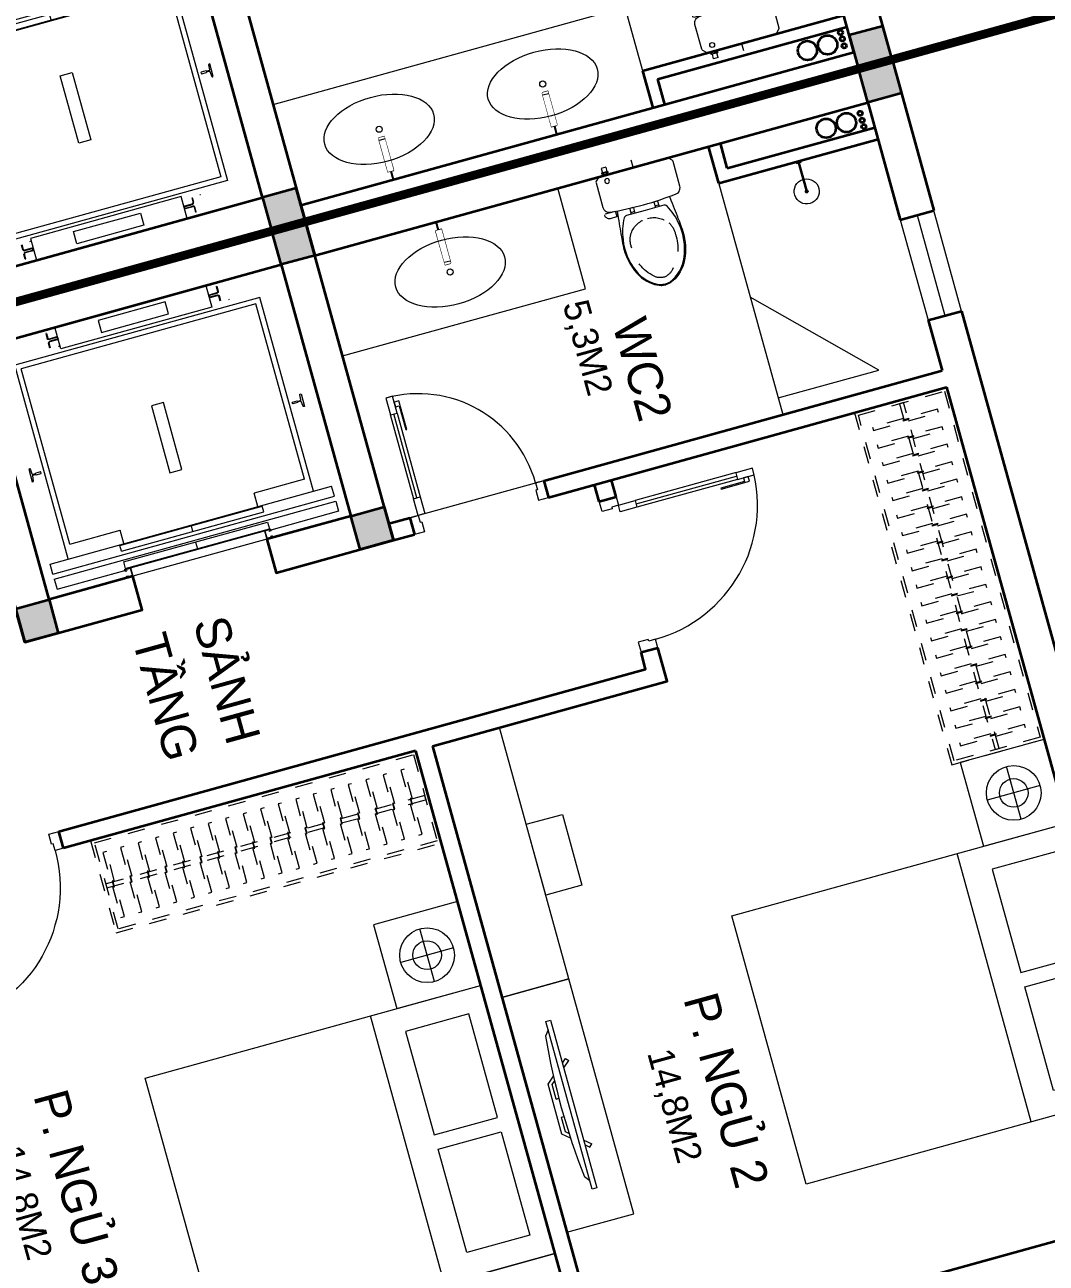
# Model space of a CAD drawing. Header units: metres. Extents: x 568332 to 569219, y 2065964 to 2066430.
# Drawn here: x 568459.51 to 568465.38, y 2066322.17 to 2066329.29 of the extents above; entities that cross this region are included whole.
import ezdxf

# ---------------------------------------------------------------- set-up
doc = ezdxf.new("R2010")
doc.units = ezdxf.units.M
for name, pattern in [('$AUDIT_BAD_LTYPE2', [0]), ('HIDDEN', [0.375, 0.25, -0.125]), ('X-5M-G-MB PHONGNGU$0$HIDDEN2', [0.1875, 0.125, -0.0625]), ('xref-thap C (mb tang 32-2)$0$HIDDEN', [0.375, 0.25, -0.125])]:
    doc.linetypes.add(name, pattern=pattern)
doc.layers.get('0').update_dxf_attribs({"linetype": 'CONTINUOUS'})
doc.layers.get('DEFPOINTS').update_dxf_attribs({"linetype": 'CONTINUOUS'})
for name, color, linetype, lineweight in [('-CONCRETE', 1, 'CONTINUOUS', 35), ('-DIM', 9, 'CONTINUOUS', 13), ('-DOOR', 137, 'CONTINUOUS', 9), ('-FURNITURE', 46, 'CONTINUOUS', 9), ('-HATCH', 8, 'CONTINUOUS', 5), ('-LINE1', 7, 'CONTINUOUS', 18), ('-LINE2', 252, 'CONTINUOUS', 9), ('-TEXT', 7, 'CONTINUOUS', 15), ('-WALL', 4, 'CONTINUOUS', 35), ('TEXT25', 2, 'CONTINUOUS', 13)]:
    doc.layers.add(name, color=color, linetype=linetype, lineweight=lineweight)
doc.layers.add('-RANH GIOI LO DAT', color=12, linetype='CONTINUOUS')
doc.styles.add('SVN_AVO_thuong', font='')
doc.styles.add('T1', font='', dxfattribs={"height": 200})
doc.styles.add('vnavanth', font='', dxfattribs={"width": 0.8})
doc.styles.get('SVN_AVO_thuong').set_extended_font_data('SVN-Avo')
doc.styles.get('T1').set_extended_font_data('VNgeometric Light')
doc.styles.get('vnavanth').set_extended_font_data('.VnAvantH')

# ---------------------------------------------------------------- blocks, each defined once
blk = doc.blocks.new('*U276')
at = {"linetype": 'X-5M-G-MB PHONGNGU$0$HIDDEN2'}
for points in [[(0, 600.0000000004657), (0, 0), (2115.578875842013, -7.540770474236753e-10), (2115.578875842013, 599.9999999997116)], [(2095.578875842013, 579.9996613716382), (2095.578875842013, 19.99966137163837), (20, 20.00000000046566), (20, 580.0000000004657)], [(2095.578875842013, 286.6991212947204), (2095.578875842013, 313.0991212946273), (20, 313.0991212953813), (19.99999859370291, 286.6991212952417)], [(113.7817614636733, 319.1750910408318), (109.4317788550979, 319.1750910408318), (109.4317788550979, 280.441767644881), (113.7817614636733, 280.441767644881)], [(227.7817614636733, 319.1750910407849), (223.4317788550979, 319.1750910407849), (223.4317788550979, 280.4417676448341), (227.7817614636733, 280.4417676448341)], [(341.7817614636733, 319.175091040738), (337.4317788550979, 319.175091040738), (337.4317788550979, 280.4417676447872), (341.7817614636733, 280.4417676447872)], [(455.7817614636733, 319.1750910406911), (451.4317788550979, 319.1750910406911), (451.4317788550979, 280.4417676447403), (455.7817614636733, 280.4417676447403)], [(569.7817614636733, 319.1750910406442), (565.431778855098, 319.1750910406442), (565.431778855098, 280.4417676446934), (569.7817614636733, 280.4417676446934)], [(683.7817614636733, 319.1750910405973), (679.431778855098, 319.1750910405973), (679.431778855098, 280.4417676446465), (683.7817614636733, 280.4417676446465)], [(797.7817614636733, 319.1750910405504), (793.431778855098, 319.1750910405504), (793.431778855098, 280.4417676445996), (797.7817614636733, 280.4417676445996)], [(911.7817614636733, 319.1750910405035), (907.431778855098, 319.1750910405035), (907.431778855098, 280.4417676445527), (911.7817614636733, 280.4417676445527)], [(1025.781761463673, 319.1750910404566), (1021.431778855098, 319.1750910404566), (1021.431778855098, 280.4417676445057), (1025.781761463673, 280.4417676445057)], [(1139.781761463673, 319.1750910404097), (1135.431778855098, 319.1750910404097), (1135.431778855098, 280.4417676444588), (1139.781761463673, 280.4417676444588)], [(1253.781761463673, 319.1750910403628), (1249.431778855098, 319.1750910403628), (1249.431778855098, 280.4417676444119), (1253.781761463673, 280.4417676444119)], [(1367.781761463673, 319.1750910403159), (1363.431778855098, 319.1750910403159), (1363.431778855098, 280.441767644365), (1367.781761463673, 280.441767644365)], [(1481.781761463673, 319.175091040269), (1477.431778855098, 319.175091040269), (1477.431778855098, 280.4417676443181), (1481.781761463673, 280.4417676443181)], [(1595.781761463673, 319.175091040222), (1591.431778855098, 319.175091040222), (1591.431778855098, 280.4417676442712), (1595.781761463673, 280.4417676442712)], [(1709.781761463673, 319.1750910401751), (1705.431778855098, 319.1750910401751), (1705.431778855098, 280.4417676442243), (1709.781761463673, 280.4417676442243)], [(1823.781761463673, 319.1750910401282), (1819.431778855098, 319.1750910401282), (1819.431778855098, 280.4417676441774), (1823.781761463673, 280.4417676441774)], [(1937.781761463673, 319.1750910400813), (1933.431778855098, 319.1750910400813), (1933.431778855098, 280.4417676441305), (1937.781761463673, 280.4417676441305)], [(2051.781761463673, 319.1750910400344), (2047.431778855098, 319.1750910400344), (2047.431778855098, 280.4417676440836), (2051.781761463673, 280.4417676440836)]]:
    blk.add_lwpolyline(points, close=True, dxfattribs=at)
for points in [[(122.2409142897814, 313.1103512093413), (122.2409142897814, 515.2497102723445), (100.1765458012815, 515.2497102723445), (100.1765458012815, 313.1103512093413)], [(236.2409142897814, 313.1103512092944), (236.2409142897814, 515.2497102722975), (214.1765458012815, 515.2497102722975), (214.1765458012815, 313.1103512092944)], [(350.2409142897814, 313.1103512092475), (350.2409142897814, 515.2497102722507), (328.1765458012815, 515.2497102722507), (328.1765458012815, 313.1103512092475)], [(464.2409142897814, 313.1103512092006), (464.2409142897814, 515.2497102722037), (442.1765458012815, 515.2497102722037), (442.1765458012815, 313.1103512092006)], [(578.2409142897814, 313.1103512091537), (578.2409142897814, 515.2497102721569), (556.1765458012815, 515.2497102721569), (556.1765458012815, 313.1103512091537)], [(692.2409142897814, 313.1103512091068), (692.2409142897814, 515.24971027211), (670.1765458012815, 515.24971027211), (670.1765458012815, 313.1103512091068)], [(806.2409142897814, 313.1103512090599), (806.2409142897814, 515.249710272063), (784.1765458012815, 515.249710272063), (784.1765458012815, 313.1103512090599)], [(920.2409142897814, 313.110351209013), (920.2409142897814, 515.2497102720162), (898.1765458012815, 515.2497102720162), (898.1765458012815, 313.110351209013)], [(1034.240914289781, 313.1103512089661), (1034.240914289781, 515.2497102719692), (1012.176545801281, 515.2497102719692), (1012.176545801281, 313.1103512089661)], [(1148.240914289781, 313.1103512089192), (1148.240914289781, 515.2497102719224), (1126.176545801281, 515.2497102719224), (1126.176545801281, 313.1103512089192)], [(1262.240914289781, 313.1103512088723), (1262.240914289781, 515.2497102718754), (1240.176545801281, 515.2497102718754), (1240.176545801281, 313.1103512088723)], [(1376.240914289781, 313.1103512088254), (1376.240914289781, 515.2497102718285), (1354.176545801281, 515.2497102718285), (1354.176545801281, 313.1103512088254)], [(1490.240914289781, 313.1103512087785), (1490.240914289781, 515.2497102717816), (1468.176545801281, 515.2497102717816), (1468.176545801281, 313.1103512087785)], [(1604.240914289781, 313.1103512087315), (1604.240914289781, 515.2497102717347), (1582.176545801281, 515.2497102717347), (1582.176545801281, 313.1103512087315)], [(1718.240914289781, 313.1103512086846), (1718.240914289781, 515.2497102716878), (1696.176545801281, 515.2497102716878), (1696.176545801281, 313.1103512086846)], [(1832.240914289781, 313.1103512086377), (1832.240914289781, 515.2497102716409), (1810.176545801281, 515.2497102716409), (1810.176545801281, 313.1103512086377)], [(1946.240914289781, 313.1103512085908), (1946.240914289781, 515.2497102715939), (1924.176545801281, 515.2497102715939), (1924.176545801281, 313.1103512085908)], [(2060.240914289781, 313.1103512085439), (2060.240914289781, 515.2497102715471), (2038.176545801281, 515.2497102715471), (2038.176545801281, 313.1103512085439)], [(100.1765458012815, 286.7103512094345), (100.1765458012815, 92.0852110228024), (122.2409142897814, 92.0852110228024), (122.2409142897814, 286.7103512094345)], [(214.1765458012815, 286.7103512093876), (214.1765458012815, 92.08521102275549), (236.2409142897814, 92.08521102275549), (236.2409142897814, 286.7103512093876)], [(328.1765458012815, 286.7103512093407), (328.1765458012815, 92.08521102270858), (350.2409142897814, 92.08521102270858), (350.2409142897814, 286.7103512093407)], [(442.1765458012815, 286.7103512092938), (442.1765458012815, 92.08521102266168), (464.2409142897814, 92.08521102266168), (464.2409142897814, 286.7103512092938)], [(556.1765458012815, 286.7103512092469), (556.1765458012815, 92.08521102261477), (578.2409142897814, 92.08521102261477), (578.2409142897814, 286.7103512092469)], [(670.1765458012815, 286.7103512092), (670.1765458012815, 92.08521102256786), (692.2409142897814, 92.08521102256786), (692.2409142897814, 286.7103512092)], [(784.1765458012815, 286.7103512091531), (784.1765458012815, 92.08521102252095), (806.2409142897814, 92.08521102252095), (806.2409142897814, 286.7103512091531)], [(898.1765458012815, 286.7103512091062), (898.1765458012815, 92.08521102247404), (920.2409142897814, 92.08521102247404), (920.2409142897814, 286.7103512091062)], [(1012.176545801281, 286.7103512090592), (1012.176545801281, 92.08521102242715), (1034.240914289781, 92.08521102242715), (1034.240914289781, 286.7103512090592)], [(1126.176545801281, 286.7103512090123), (1126.176545801281, 92.08521102238024), (1148.240914289781, 92.08521102238024), (1148.240914289781, 286.7103512090123)], [(1240.176545801281, 286.7103512089654), (1240.176545801281, 92.08521102233333), (1262.240914289781, 92.08521102233333), (1262.240914289781, 286.7103512089654)], [(1354.176545801281, 286.7103512089186), (1354.176545801281, 92.08521102228642), (1376.240914289781, 92.08521102228642), (1376.240914289781, 286.7103512089186)], [(1468.176545801281, 286.7103512088717), (1468.176545801281, 92.0852110222395), (1490.240914289781, 92.0852110222395), (1490.240914289781, 286.7103512088717)], [(1582.176545801281, 286.7103512088247), (1582.176545801281, 92.0852110221926), (1604.240914289781, 92.0852110221926), (1604.240914289781, 286.7103512088247)], [(1696.176545801281, 286.7103512087778), (1696.176545801281, 92.0852110221457), (1718.240914289781, 92.0852110221457), (1718.240914289781, 286.7103512087778)], [(1810.176545801281, 286.7103512087309), (1810.176545801281, 92.08521102209879), (1832.240914289781, 92.08521102209879), (1832.240914289781, 286.7103512087309)], [(1924.176545801281, 286.710351208684), (1924.176545801281, 92.08521102205188), (1946.240914289781, 92.08521102205188), (1946.240914289781, 286.710351208684)], [(2038.176545801281, 286.7103512086371), (2038.176545801281, 92.08521102200497), (2060.240914289781, 92.08521102200497), (2060.240914289781, 286.7103512086371)]]:
    blk.add_lwpolyline(points, dxfattribs=at)
blk = doc.blocks.new('X-5M-DH-2-CORE$0$A$C75E80C28')
at = {"layer": '-LINE2', "linetype": 'Continuous', "ltscale": 2}
for p, q in [((-510.0000099998433, -21.5000000000291), (-510.0000099998579, -50.60000000000582)), ((-506.8000099998899, -21.5000000000291), (-510.0000099998433, -21.5000000000291)), ((-506.8000099998899, -21.5000000000291), (-506.8000099999044, -50.60000000000582)), ((-456.2000100000296, -56.79999999998836), (-500.6000099999364, -56.80000000001746)), ((-456.2000100000441, -60), (-500.600009999951, -60.0000000000291)), ((-456.2000100000296, -70), (-500.6000099999364, -70.0000000000291)), ((-453.2000100000441, -63), (-453.2000100000296, -67)), ((-450.0000099998579, -63), (-450.0000099998433, -67)), ((450.0000100000616, -63), (450.0000100000761, -67)), ((453.200010000015, -63), (453.2000100000296, -67)), ((456.2000100000296, -56.79999999998836), (500.6000100000529, -56.79999999998836)), ((456.200010000015, -60), (500.6000100000383, -60)), ((456.2000100000296, -70), (500.6000100000529, -70)), ((506.8000100001227, -21.5), (510.0000100000761, -21.5)), ((506.8000100001227, -21.5), (506.8000100001082, -50.59999999997672)), ((510.0000100000761, -21.5), (510.0000100000616, -50.59999999997672)), ((-556.8000102631631, -112.4999999912397), (-560.0000102631166, -112.4999999912397)), ((-510.0000099998579, -108.5000000000291), (-510.0000099998433, -79.39999999999418)), ((-506.8000099999044, -108.5000000000291), (-506.8000099998899, -79.39999999999418)), ((-456.2000100000296, -73.19999999995343), (-500.6000099999364, -73.19999999998254)), ((456.2000100000296, -73.19999999995343), (500.6000100000529, -73.19999999995343)), ((456.800009736864, -112.4999999912397), (460.0000097368174, -112.4999999912397)), ((506.8000100001227, -108.5), (506.8000100001227, -79.39999999996508)), ((510.0000100000761, -108.5), (510.0000100000761, -79.39999999996508)), ((-731.0000002632733, -148.9999999649008), (730.9999997367267, -148.9999999649299)), ((-731.0000002698944, -1304.999999934109), (-731.0000002632733, -148.9999999649008)), ((-700.0000002632733, -178.9999999649008), (699.9999997367267, -178.9999999649299)), ((-700.0000002699089, -1224.999999934109), (-700.0000002632733, -178.9999999649008)), ((699.9999997300911, -1224.999999934109), (699.9999997367267, -178.9999999649299)), ((730.9999997301056, -1304.999999934109), (730.9999997367267, -148.9999999649299)), ((-700.0000002699089, -1224.999999934109), (-400.0000002699089, -1224.999999934138)), ((-400.0000002698944, -1304.999999934138), (-400.0000002699089, -1224.999999934138)), ((699.9999997300911, -1224.999999934109), (399.9999997300911, -1224.999999934109)), ((399.9999997301056, -1304.999999934109), (399.9999997300911, -1224.999999934109)), ((839.9999997301056, -1304.999999934109), (-840.0000002698944, -1304.999999934109)), ((-840.0000002698944, -1364.999999934109), (-840.0000002698944, -1304.999999934109)), ((424.9999997301056, -1308.999999934109), (-425.0000002698944, -1308.999999934109)), ((-425.0000002699089, -1342.999999934109), (-425.0000002698944, -1308.999999934109)), ((424.9999997300911, -1342.999999934109), (-425.0000002699089, -1342.999999934109)), ((-2.6989437174052e-07, -1308.999999934109), (-2.699089236557484e-07, -1342.999999934109)), ((424.9999997300911, -1342.999999934109), (424.9999997301056, -1308.999999934109)), ((839.9999997301056, -1364.999999934109), (839.9999997301056, -1304.999999934109)), ((839.9999997301056, -1364.999999934109), (-840.0000002698944, -1364.999999934109)), ((839.9999997301056, -1394.999999934109), (-840.0000002698944, -1394.999999934109)), ((-840.0000002698944, -1394.999999934109), (-840.0000002698944, -1454.999999934109)), ((429.9999997300911, -1405.999999934138), (-430.0000002699089, -1405.999999934109)), ((-430.0000002699089, -1405.999999934109), (-430.0000002698944, -1445.999999934109)), ((-2.699089236557484e-07, -1405.999999934109), (-2.6989437174052e-07, -1445.999999934109)), ((429.9999997300911, -1405.999999934138), (429.9999997301056, -1445.999999934138)), ((839.9999997301056, -1394.999999934109), (839.9999997301056, -1454.999999934109)), ((-840.0000002698944, -1454.999999934109), (-435.0000002698944, -1454.999999934109)), ((-435.0000002698944, -1449.999999934109), (-435.0000002699089, -1459.999999934109)), ((-435.0000002698944, -1449.999999934109), (-400.0000002698944, -1449.999999934138)), ((-435.0000002699089, -1459.999999934109), (-425.0000002699089, -1459.999999934109)), ((-435.0000002698653, -1489.999999934109), (-435.0000002698653, -1499.999999934109)), ((-435.0000002698653, -1489.999999934109), (-425.0000002698653, -1489.999999934109)), ((-433.4000002698012, -1451.599999934086), (-433.4000002698012, -1458.399999934074)), ((-433.4000002698012, -1451.599999934086), (-401.6000002697547, -1451.599999934086)), ((-433.4000002698012, -1458.399999934074), (-425.0000002698944, -1458.399999934074)), ((-433.4000002697721, -1491.599999934086), (-433.4000002697721, -1498.399999934074)), ((-433.4000002697721, -1491.599999934086), (-425.0000002698653, -1491.599999934086)), ((429.9999997301056, -1445.999999934138), (-430.0000002698944, -1445.999999934109)), ((-425.0000002698944, -1458.399999934074), (-425.0000002699089, -1459.999999934109)), ((-425.0000002698653, -1489.999999934109), (-425.0000002698653, -1491.599999934086)), ((-401.6000002697547, -1451.599999934086), (-401.6000002697256, -1498.399999934074)), ((399.9999997301056, -1449.999999934109), (-400.0000002698944, -1449.999999934138)), ((-400.0000002698944, -1449.999999934138), (-400.0000002698653, -1499.999999934138)), ((399.9999997301056, -1449.999999934109), (399.9999997301347, -1499.999999934109)), ((434.9999997301056, -1449.999999934109), (399.9999997301056, -1449.999999934109)), ((401.5999997301988, -1451.599999934086), (401.5999997302279, -1498.399999934074)), ((433.3999997302453, -1451.599999934086), (401.5999997301988, -1451.599999934086)), ((433.3999997302453, -1458.399999934074), (424.9999997301056, -1458.399999934074)), ((424.9999997301056, -1458.399999934074), (424.9999997301056, -1459.999999934109)), ((434.9999997301056, -1459.999999934109), (424.9999997301056, -1459.999999934109)), ((424.9999997301347, -1489.999999934109), (424.9999997301347, -1491.599999934086)), ((434.9999997301347, -1489.999999934109), (424.9999997301347, -1489.999999934109)), ((433.3999997302744, -1491.599999934086), (424.9999997301347, -1491.599999934086)), ((433.3999997302453, -1451.599999934086), (433.3999997302453, -1458.399999934074)), ((433.3999997302744, -1491.599999934086), (433.3999997302744, -1498.399999934074)), ((434.9999997301056, -1449.999999934109), (434.9999997301056, -1459.999999934109)), ((839.9999997301056, -1454.999999934109), (434.9999997301056, -1454.999999934109)), ((434.9999997301347, -1489.999999934109), (434.9999997301347, -1499.999999934109)), ((-435.0000002698653, -1499.999999934109), (-400.0000002698653, -1499.999999934138)), ((-433.4000002697721, -1498.399999934074), (-401.6000002697256, -1498.399999934074)), ((434.9999997301347, -1499.999999934109), (399.9999997301347, -1499.999999934109)), ((433.3999997302744, -1498.399999934074), (401.5999997302279, -1498.399999934074))]:
    blk.add_line(p, q, dxfattribs=at)
for points in [[(-450.0000000000146, 0), (-450, -130), (450, -130), (449.9999999999854, 0)], [(-200, -29), (200.0000000001164, -29), (200.0000000001164, -101), (-200, -101)], [(-36.0000002632587, -583.9999999649008), (35.9999997367413, -583.9999999649008), (35.99999973675585, -983.9999999649008), (-36.00000026324415, -983.9999999649008)]]:
    blk.add_lwpolyline(points, close=True, dxfattribs=at)
for points in [[(-780.0000002632587, -788.9999999649008), (-751.0000002632587, -788.9999999649299, 0.414213562373095), (-750.0000002632733, -787.9999999649008), (-750.0000002632587, -783.9999999649008), (-750.0000002632587, -779.9999999649008, 0.414213562373095), (-751.0000002632733, -778.9999999649299), (-780.0000002632733, -778.9999999649881, -0.2569775838576673), (-784.1207396915852, -781.9399999648449), (-797.9000002631656, -781.939999964874, -0.414213562373095), (-800.9000002631656, -778.939999964874), (-804.0000002632587, -749.4999999649008, 0.414213562373095), (-807.0000002632587, -746.4999999649008), (-812.0000002632587, -746.4999999649008), (-812.0000002632587, -783.9999999649008), (-812.0000002632587, -821.4999999649008), (-807.0000002632587, -821.4999999649008, 0.414213562373095), (-804.0000002632587, -818.4999999649008), (-800.9000002631656, -789.0599999648693, -0.414213562373095), (-797.9000002631656, -786.0599999648693), (-784.1207396915852, -786.0599999648402, -0.2569775838576673), (-780.0000002632587, -788.9999999647553)], [(779.9999997367413, -788.9999999649299), (750.9999997367413, -788.9999999649008, -0.414213562373095), (749.9999997367267, -787.9999999649299), (749.9999997367413, -783.9999999649299), (749.9999997367413, -779.9999999649299, -0.414213562373095), (750.9999997367267, -778.9999999649008), (779.9999997368432, -778.9999999650172, 0.2569775838576673), (784.1207391653006, -781.939999964874), (797.899999736881, -781.9399999648449, 0.414213562373095), (800.899999736881, -778.9399999648449), (803.9999997367413, -749.4999999649008, -0.414213562373095), (806.9999997367413, -746.4999999649008), (811.9999997367413, -746.4999999649008), (811.9999997367413, -783.9999999649008), (811.9999997367413, -821.4999999649008), (806.9999997367413, -821.4999999649008, -0.414213562373095), (803.9999997367413, -818.4999999649008), (800.899999736881, -789.0599999648402, 0.414213562373095), (797.899999736881, -786.0599999648402), (784.1207391653006, -786.0599999648693, 0.2569775838576672), (779.9999997368577, -788.9999999647844)]]:
    blk.add_lwpolyline(points, format="xyb", dxfattribs=at)
for centre, radius, start, end in [((-500.600009999951, -50.60000000000582), 9.400000000001475, 180, 270), ((-500.6000099999364, -79.39999999999418), 9.399999999997844, 90, 180), ((-500.600009999951, -50.60000000000582), 6.200000000004374, 180, 270), ((-456.2000100000441, -63), 6.19999999999713, 0, 90), ((-456.2000100000441, -63), 3.000000000000045, 0, 90), ((-456.2000100000296, -67), 6.20000000000076, 270, 0), ((-456.2000100000296, -67), 2.999999999999834, 270, 0), ((456.200010000015, -63), 6.19999999999713, 90, 180), ((456.2000100000296, -67), 6.20000000000076, 180, 270), ((456.200010000015, -63), 3.000000000000045, 90, 180), ((456.2000100000296, -67), 2.999999999999834, 180, 270), ((500.6000100000383, -50.59999999997672), 6.200000000004374, 270, 0), ((500.6000100000383, -50.59999999997672), 9.400000000001475, 270, 0), ((500.6000100000529, -79.39999999996508), 9.399999999997844, 0, 90), ((-500.6000099999364, -79.39999999999418), 6.19999999999734, 90, 180), ((500.6000100000529, -79.39999999996508), 6.19999999999734, 0, 90)]:
    blk.add_arc(centre, radius, start, end, dxfattribs=at)
blk = doc.blocks.new('A$C5C575821')
at = {"layer": '-CONCRETE'}
h = blk.add_hatch(color=256, dxfattribs=at)
h.dxf.hatch_style = 1
h.paths.add_polyline_path([(-0.00237559899687767, 200.0000000000146), (-0.00237559899687767, 1.455191522836685e-11), (199.9976244010031, 1.455191522836685e-11), (199.9976244010031, 200.0000000000146)])
blk.add_lwpolyline([(-0.00237559899687767, 1.455191522836685e-11), (199.9976244010031, 1.455191522836685e-11), (199.9976244010031, 200.0000000000146), (-0.00237559899687767, 200.0000000000146)], close=True, dxfattribs=at)
blk = doc.blocks.new('A$C3F71457E')
at = {"layer": '-CONCRETE'}
blk.add_lwpolyline([(-8.760252967476845e-09, -100.0000002632005), (0, 400), (-1500, 400.0000000000582), (-1500.00000001755, -1399.999999999942), (-1.754960976541042e-08, -1400), (-7.895869202911854e-08, -900.0000002632005), (199.9999999912397, -900.0000002982852), (199.9999999824504, -1600), (-1700.00000001755, -1600), (-1700, 600), (200, 600), (199.9999999912397, -100.0000002982852), (6.140908226370811e-08, -100.0000002632005)], dxfattribs=at)
at = {"layer": '-LINE1'}
blk.add_line((-7.895869202911854e-08, -900.0000002632005), (-8.760252967476845e-09, -100.0000002632005), dxfattribs=at)
at = {"layer": '-WALL'}
for p in [(-1699.997624401003, 399.9999999999854), (0.00237559899687767, 399.9999999999854), (-1699.997624401081, -1599.999999999959), (0.002375601565972829, -1600.000000021305)]:
    blk.add_blockref('A$C5C575821', p, dxfattribs=at)
at = {"color": 2, "rotation": 90}
blk.add_blockref('X-5M-DH-2-CORE$0$A$C75E80C28', (-1500.00000000876, -499.9999999999418), dxfattribs=at)
blk = doc.blocks.new('*U149')
at = {"linetype": '$AUDIT_BAD_LTYPE2'}
for p, q in [((70, 100), (70, 699.9999999999982)), ((90, 699.9999999999982), (90, 100))]:
    blk.add_line(p, q, dxfattribs=at)
for points in [[(50, 699.9999999999982), (90, 699.9999999999982), (90, 799.9999999999982), (50, 799.9999999999982), (50, 699.9999999999982)], [(50, 702.9059272893337), (50, 100)], [(50, 100), (90, 100), (90, 0), (50, 0), (50, 100)]]:
    blk.add_lwpolyline(points)
for points in [[(118.2698876160139, 594.5156181119073), (118.2698876160139, 764.1349438079906), (90, 764.1349438079906), (90, 735.8650561920058), (112.6159100928053, 735.8650561920058), (112.6159100928053, 594.5156181119073)], [(0, 0), (50, 0), (50, -40), (60, -40), (60, -99.99999999999272), (0, -99.99999999999272)], [(899.9999999999982, 1.3252863207713e-28), (849.9999999999982, 1.3252863207713e-28), (849.9999999999982, -40.00000000000001), (839.9999999999982, -40.00000000000001), (839.9999999999982, -99.99999999999272), (899.9999999999982, -99.99999999999272)]]:
    blk.add_lwpolyline(points, close=True)
at = {"linetype": '$AUDIT_BAD_LTYPE2', "ltscale": 0.3}
blk.add_arc((50, 0), 799.9999999999982, 0, 90, dxfattribs=at)
blk = doc.blocks.new('A$C18091ED7')
for p, q in [((9.957147995010018e-09, -42.13376978135784), (0, -3.786117304116488e-07)), ((146.1412317672475, -26.59467297248193), (179.181621938591, -26.59467296488583)), ((146.1412317672475, -26.59467297248193), (146.1412317680188, -30.17859706786112)), ((146.1412317680188, -30.17859706786112), (165.7503655985456, -30.17859706340823)), ((153.0594147269658, -36.79204952501459), (146.1412317680188, -30.17859706786112)), ((152.3191092506386, -2.717133611440659e-07), (152.3191092568413, -26.59467297093943)), ((152.3191092506386, -2.717133611440659e-07), (179.1816219322718, -2.654269337654114e-07)), ((153.0594147269658, -36.79204952501459), (165.7503656001572, -36.79204952192958)), ((153.0594147275151, -39.73033438943094), (153.0594147269658, -36.79204952501459)), ((153.0594147275151, -39.73033438943094), (178.4413164740145, -39.73033438349376)), ((153.0594147275151, -39.73033438943094), (178.4413164740145, -39.73033438349376)), ((153.0594147275151, -39.73033438943094), (153.0594147281554, -42.13376974494895)), ((185.3594994290725, -30.17859705851879), (165.7503655985456, -30.17859706340823)), ((178.4413164733487, -36.79204951884458), (165.7503656001572, -36.79204952192958)), ((185.3594994290725, -30.17859705851879), (178.4413164733487, -36.79204951884458)), ((178.4413164733487, -36.79204951884458), (178.4413164740145, -39.73033438349376)), ((178.4413164740145, -39.73033438349376), (178.4413164746547, -42.1337697392446)), ((179.1816219322718, -2.654269337654114e-07), (179.181621938591, -26.59467296488583)), ((179.181621938591, -26.59467296488583), (185.3594994283012, -26.59467296337243)), ((185.3594994283012, -26.59467296337243), (185.3594994290725, -30.17859705851879)), ((-83.25994817525861, -267.3592828898691), (-83.259948167517, -299.9634285944048)), ((-83.25994817257379, -278.4883151478134), (-83.25994817046012, -287.6388527823146)), ((-62.88950393904452, -265.3807882612164), (-81.28145355204106, -265.3807882657275)), ((-60.91100931491019, -267.3592828844266), (-60.91100930728498, -299.9634285889624)), ((60.9110093945892, -267.3592828557594), (60.9110094022144, -299.9634285600623)), ((62.88950401780676, -265.3807882316178), (81.2814536308033, -265.3807882273395)), ((83.25994825493763, -267.3592828505498), (83.25994826256283, -299.9634285550856)), ((83.25994825750604, -278.488315108727), (83.2599482596197, -287.6388527429954)), ((165.3959958605519, -261.9873972070927), (165.3959958671003, -289.7349902229907)), ((167.8691141396885, -259.5142789271486), (228.0810223811895, -259.5142789128586)), ((230.5541406641933, -274.3229751045001), (230.5541406613593, -261.9873971916386)), ((-60.91100930959874, -290.0299398849311), (-83.25994816994717, -290.0299398901407)), ((60.91100939990065, -290.029939856031), (83.25994826024908, -290.0299398510542)), ((167.8691141472664, -292.2081085020036), (206.7175896017579, -292.2081084926904))]:
    blk.add_line(p, q)
for points in [[(230.0000000517721, -218.5046414944518, -0.1374073801801567), (225.4781190853137, -234.6482587013161), (221.7949787454636, -240.7070387715066, -0.2360805181595358), (198.2560902649639, -255.4947853636986, -0.0519608230665726), (-198.2560901437319, -255.4947854572965, -0.236080518165078), (-221.7949786317113, -240.7070388760185), (-225.4781189743626, -234.6482588077488, -0.1374073801809237), (-229.9999999484608, -218.5046416030382), (-229.9999999831671, -71.98694829508895, -0.1989123673786679), (-226.3782021181105, -63.2431547633314), (-208.8906150607545, -45.75556769772083, -0.1989123673792025), (-200.1468215308087, -42.13376982865157), (9.971699910238385e-09, -42.13376978135784), (200.1468215506357, -42.13376973403501, -0.1989123673792025), (208.8906150822841, -45.75556759897154), (226.3782021480001, -63.24315465634572, -0.1989123673791691), (230.0000000170658, -71.98694818626973)], [(144.14367173758, -618.9627606730501, -0.2124047892419209), (26.30999211127346, -734.491494372196, -0.0276853236339062), (-0.5628229983012716, -738.609219571983, -0.0222792448073508), (-26.30999181118386, -734.4914943844487, -0.2124047892421136), (-144.1436714920528, -618.9627607410075, -0.1427957259999892), (-167.2376623962118, -428.0139674870588, -0.0930051380368448), (-127.9331820271946, -309.1271633332653, -0.2564387014614383), (-111.240849547703, -299.9634286007786), (4.746470949612558e-08, -299.9634285748762), (111.2408496426324, -299.9634285482753, -0.2564387014619951), (127.933182126606, -309.1271632729331, -0.0930051380368741), (167.2376625517572, -428.0139674081001, -0.1427957260000456)]]:
    blk.add_lwpolyline(points, format="xyb", close=True)
at = {"linetype": 'xref-thap C (mb tang 32-2)$0$HIDDEN', "ltscale": 100}
blk.add_lwpolyline([(61.00044987679576, -669.0176259216969, -0.1990312026443698), (1.417429302819073e-07, -698.769823720475, -0.1990312026443799), (-61.00044960746891, -669.0176259504806, -0.2189240232571595), (-131.9321382956405, -478.313622940972, -0.1537914605682739), (-112.4681372026971, -403.989815428853, -0.2367011859554165), (5.876427167095244e-08, -347.5870280214876, -0.2367011859554843), (112.4681373467611, -403.9898153757968, -0.1537914605681893), (131.9321384748619, -478.313622878748, -0.2189240232571754)], format="xyb", close=True, dxfattribs=at)
blk.add_circle((165.7503656100234, -78.39166221523192), 13.90362011701458)
for centre, radius, start, end in [((-81.28145355158267, -267.3592828894034), 1.978494623656905, 90.00000001354867, 180.0000000133402), ((-62.88950393858613, -267.3592828848923), 1.978494623656905, 1.334021322268115e-08, 90.00000001354867), ((62.88950401826514, -267.3592828552937), 1.978494623656905, 90.00000001354867, 180.0000000133402), ((81.28145363126168, -267.3592828510155), 1.978494623656905, 1.334021322268115e-08, 90.00000001354867), ((167.8691141402633, -261.9873972065106), 2.473118279571131, 90.00000001354867, 180.0000000133402), ((168.3527972659103, -224.7572911087773), 80.08895368617857, 306.4658507565522, 320.3122930343796), ((228.0810223845983, -274.3229751050822), 2.473118279571131, 320.3122930343796, 1.334021322268115e-08), ((167.8691141466952, -289.7349902224087), 2.473118279571131, 180.0000000133402, 270.0000000135486), ((206.717589598069, -276.6690117186226), 15.53909677420133, 270.0000000135486, 306.4658507565522)]:
    blk.add_arc(centre, radius, start, end)
for points, knots in [([(-155.6468228230951, -259.4535552573798), (-156.6353001506941, -267.2522313103836), (-164.2940232875517, -328.394745314552), (-169.1545302536251, -385.0939582949213), (-183.68571763406, -527.7705276800843), (-135.602968026873, -679.1126648240606), (-50.29344375100118, -735.2493608418445), (-19.70048385594782, -741.0901266933652), (1.531116140540689e-07, -743.6724421556864)], [130.6139379315478, 130.6139379315478, 130.6139379315478, 130.6139379315478, 152.8521090939923, 311.1293507817257, 417.703951170228, 561.3833927516608, 697.6926317810714, 710.812262267882, 710.812262267882, 710.812262267882, 710.812262267882]), ([(155.6468228994709, -259.4535551877343), (156.6353002305841, -267.2522312389628), (164.2940233960289, -328.3947452375724), (169.1545303888706, -385.0939582149149), (183.6857178367027, -527.7705275934422), (135.6029683008201, -679.1126647599449), (50.29344405157826, -735.2493608178338), (19.70048415924612, -741.0901266841101), (1.530679583083838e-07, -743.6724421554536)], [130.613937934949, 130.613937934949, 130.613937934949, 130.613937934949, 152.8521090939923, 311.1293507817257, 417.703951170228, 561.3833927516608, 697.6926317810714, 710.812262267882, 710.812262267882, 710.812262267882, 710.812262267882])]:
    blk.add_open_spline(points, degree=3, knots=knots)
blk = doc.blocks.new('shower')
for points in [[(180919.3447017173, -32316.45425928477), (180912.3337561736, -32316.45425928477), (180912.3337561736, -32146.62790954509), (180919.3447017173, -32146.62790954509)], [(180929.3839969719, -32326.62790954066), (180902.2944609144, -32326.62790954066), (180902.2944609144, -32316.45425928477), (180929.3839969719, -32316.45425928477)]]:
    blk.add_lwpolyline(points, close=True)
for radius, start, end in [(72, 272.7906698559544, 267.2093301440456), (8.346062492523743, 294.8355446212717, 245.1644553787283)]:
    blk.add_arc((180915.8392289462, -32146.62790954416), radius, start, end)
blk = doc.blocks.new('Sink_Cicle')
blk.add_lwpolyline([(17.49999987077899, -50.00226151314564), (-17.49999987077899, -49.99773848685436), (-17.51615354442038, -252.2967581441626), (17.48384613892995, -252.3012811850058)], close=True)
blk.add_circle((0, -300), 17.5)
at = {"layer": 'DEFPOINTS'}
blk.add_line((0, -100), (0, 0), dxfattribs=at)
blk.add_wipeout([(17.499999870775355, -50.00226151314928), (-17.49999987078263, -49.99773848685436), (-17.516153544427652, -252.29675814416623), (17.48384613892631, -252.3012811850058)])
at = {"layer": '-FURNITURE', "linetype": 'Continuous'}
blk.add_ellipse((0, -300), major_axis=(-325, 0), ratio=0.5846153846153846, dxfattribs=at)
blk.add_line((-17.51421511289664, -237.2967582757119), (17.48578462866135, -237.3012813020032))
blk = doc.blocks.new('*U237')
at = {"linetype": 'X-5M-G-MB PHONGNGU$0$HIDDEN2'}
for points in [[(0, 600.0000000004657), (0, 0), (2290.909090880962, -8.262197655262123e-10), (2290.909090880962, 599.9999999996394)], [(2270.909090880962, 579.999661371566), (2270.909090880962, 19.99966137156623), (20, 20.00000000046566), (20, 580.0000000004657)], [(2270.909090880962, 286.6991212946483), (2270.909090880962, 313.0991212945551), (20, 313.0991212953813), (19.99999859370291, 286.6991212952417)], [(113.7817614636733, 319.1750910408318), (109.4317788550979, 319.1750910408318), (109.4317788550979, 280.441767644881), (113.7817614636733, 280.441767644881)], [(227.7817614636733, 319.1750910407849), (223.4317788550979, 319.1750910407849), (223.4317788550979, 280.4417676448341), (227.7817614636733, 280.4417676448341)], [(341.7817614636733, 319.175091040738), (337.4317788550979, 319.175091040738), (337.4317788550979, 280.4417676447872), (341.7817614636733, 280.4417676447872)], [(455.7817614636733, 319.1750910406911), (451.4317788550979, 319.1750910406911), (451.4317788550979, 280.4417676447403), (455.7817614636733, 280.4417676447403)], [(569.7817614636733, 319.1750910406442), (565.431778855098, 319.1750910406442), (565.431778855098, 280.4417676446934), (569.7817614636733, 280.4417676446934)], [(683.7817614636733, 319.1750910405973), (679.431778855098, 319.1750910405973), (679.431778855098, 280.4417676446465), (683.7817614636733, 280.4417676446465)], [(797.7817614636733, 319.1750910405504), (793.431778855098, 319.1750910405504), (793.431778855098, 280.4417676445996), (797.7817614636733, 280.4417676445996)], [(911.7817614636733, 319.1750910405035), (907.431778855098, 319.1750910405035), (907.431778855098, 280.4417676445527), (911.7817614636733, 280.4417676445527)], [(1025.781761463673, 319.1750910404566), (1021.431778855098, 319.1750910404566), (1021.431778855098, 280.4417676445057), (1025.781761463673, 280.4417676445057)], [(1139.781761463673, 319.1750910404097), (1135.431778855098, 319.1750910404097), (1135.431778855098, 280.4417676444588), (1139.781761463673, 280.4417676444588)], [(1253.781761463673, 319.1750910403628), (1249.431778855098, 319.1750910403628), (1249.431778855098, 280.4417676444119), (1253.781761463673, 280.4417676444119)], [(1367.781761463673, 319.1750910403159), (1363.431778855098, 319.1750910403159), (1363.431778855098, 280.441767644365), (1367.781761463673, 280.441767644365)], [(1481.781761463673, 319.175091040269), (1477.431778855098, 319.175091040269), (1477.431778855098, 280.4417676443181), (1481.781761463673, 280.4417676443181)], [(1595.781761463673, 319.175091040222), (1591.431778855098, 319.175091040222), (1591.431778855098, 280.4417676442712), (1595.781761463673, 280.4417676442712)], [(1709.781761463673, 319.1750910401751), (1705.431778855098, 319.1750910401751), (1705.431778855098, 280.4417676442243), (1709.781761463673, 280.4417676442243)], [(1823.781761463673, 319.1750910401282), (1819.431778855098, 319.1750910401282), (1819.431778855098, 280.4417676441774), (1823.781761463673, 280.4417676441774)], [(1937.781761463673, 319.1750910400813), (1933.431778855098, 319.1750910400813), (1933.431778855098, 280.4417676441305), (1937.781761463673, 280.4417676441305)], [(2051.781761463673, 319.1750910400344), (2047.431778855098, 319.1750910400344), (2047.431778855098, 280.4417676440836), (2051.781761463673, 280.4417676440836)], [(2165.781761463673, 319.1750910399875), (2161.431778855098, 319.1750910399875), (2161.431778855098, 280.4417676440366), (2165.781761463673, 280.4417676440366)]]:
    blk.add_lwpolyline(points, close=True, dxfattribs=at)
for points in [[(122.2409142897814, 313.1103512093413), (122.2409142897814, 515.2497102723445), (100.1765458012815, 515.2497102723445), (100.1765458012815, 313.1103512093413)], [(236.2409142897814, 313.1103512092944), (236.2409142897814, 515.2497102722975), (214.1765458012815, 515.2497102722975), (214.1765458012815, 313.1103512092944)], [(350.2409142897814, 313.1103512092475), (350.2409142897814, 515.2497102722507), (328.1765458012815, 515.2497102722507), (328.1765458012815, 313.1103512092475)], [(464.2409142897814, 313.1103512092006), (464.2409142897814, 515.2497102722037), (442.1765458012815, 515.2497102722037), (442.1765458012815, 313.1103512092006)], [(578.2409142897814, 313.1103512091537), (578.2409142897814, 515.2497102721569), (556.1765458012815, 515.2497102721569), (556.1765458012815, 313.1103512091537)], [(692.2409142897814, 313.1103512091068), (692.2409142897814, 515.24971027211), (670.1765458012815, 515.24971027211), (670.1765458012815, 313.1103512091068)], [(806.2409142897814, 313.1103512090599), (806.2409142897814, 515.249710272063), (784.1765458012815, 515.249710272063), (784.1765458012815, 313.1103512090599)], [(920.2409142897814, 313.110351209013), (920.2409142897814, 515.2497102720162), (898.1765458012815, 515.2497102720162), (898.1765458012815, 313.110351209013)], [(1034.240914289781, 313.1103512089661), (1034.240914289781, 515.2497102719692), (1012.176545801281, 515.2497102719692), (1012.176545801281, 313.1103512089661)], [(1148.240914289781, 313.1103512089192), (1148.240914289781, 515.2497102719224), (1126.176545801281, 515.2497102719224), (1126.176545801281, 313.1103512089192)], [(1262.240914289781, 313.1103512088723), (1262.240914289781, 515.2497102718754), (1240.176545801281, 515.2497102718754), (1240.176545801281, 313.1103512088723)], [(1376.240914289781, 313.1103512088254), (1376.240914289781, 515.2497102718285), (1354.176545801281, 515.2497102718285), (1354.176545801281, 313.1103512088254)], [(1490.240914289781, 313.1103512087785), (1490.240914289781, 515.2497102717816), (1468.176545801281, 515.2497102717816), (1468.176545801281, 313.1103512087785)], [(1604.240914289781, 313.1103512087315), (1604.240914289781, 515.2497102717347), (1582.176545801281, 515.2497102717347), (1582.176545801281, 313.1103512087315)], [(1718.240914289781, 313.1103512086846), (1718.240914289781, 515.2497102716878), (1696.176545801281, 515.2497102716878), (1696.176545801281, 313.1103512086846)], [(1832.240914289781, 313.1103512086377), (1832.240914289781, 515.2497102716409), (1810.176545801281, 515.2497102716409), (1810.176545801281, 313.1103512086377)], [(1946.240914289781, 313.1103512085908), (1946.240914289781, 515.2497102715939), (1924.176545801281, 515.2497102715939), (1924.176545801281, 313.1103512085908)], [(2060.240914289781, 313.1103512085439), (2060.240914289781, 515.2497102715471), (2038.176545801281, 515.2497102715471), (2038.176545801281, 313.1103512085439)], [(2174.240914289781, 313.110351208497), (2174.240914289781, 515.2497102715001), (2152.176545801281, 515.2497102715001), (2152.176545801281, 313.110351208497)], [(100.1765458012815, 286.7103512094345), (100.1765458012815, 92.0852110228024), (122.2409142897814, 92.0852110228024), (122.2409142897814, 286.7103512094345)], [(214.1765458012815, 286.7103512093876), (214.1765458012815, 92.08521102275549), (236.2409142897814, 92.08521102275549), (236.2409142897814, 286.7103512093876)], [(328.1765458012815, 286.7103512093407), (328.1765458012815, 92.08521102270858), (350.2409142897814, 92.08521102270858), (350.2409142897814, 286.7103512093407)], [(442.1765458012815, 286.7103512092938), (442.1765458012815, 92.08521102266168), (464.2409142897814, 92.08521102266168), (464.2409142897814, 286.7103512092938)], [(556.1765458012815, 286.7103512092469), (556.1765458012815, 92.08521102261477), (578.2409142897814, 92.08521102261477), (578.2409142897814, 286.7103512092469)], [(670.1765458012815, 286.7103512092), (670.1765458012815, 92.08521102256786), (692.2409142897814, 92.08521102256786), (692.2409142897814, 286.7103512092)], [(784.1765458012815, 286.7103512091531), (784.1765458012815, 92.08521102252095), (806.2409142897814, 92.08521102252095), (806.2409142897814, 286.7103512091531)], [(898.1765458012815, 286.7103512091062), (898.1765458012815, 92.08521102247404), (920.2409142897814, 92.08521102247404), (920.2409142897814, 286.7103512091062)], [(1012.176545801281, 286.7103512090592), (1012.176545801281, 92.08521102242715), (1034.240914289781, 92.08521102242715), (1034.240914289781, 286.7103512090592)], [(1126.176545801281, 286.7103512090123), (1126.176545801281, 92.08521102238024), (1148.240914289781, 92.08521102238024), (1148.240914289781, 286.7103512090123)], [(1240.176545801281, 286.7103512089654), (1240.176545801281, 92.08521102233333), (1262.240914289781, 92.08521102233333), (1262.240914289781, 286.7103512089654)], [(1354.176545801281, 286.7103512089186), (1354.176545801281, 92.08521102228642), (1376.240914289781, 92.08521102228642), (1376.240914289781, 286.7103512089186)], [(1468.176545801281, 286.7103512088717), (1468.176545801281, 92.0852110222395), (1490.240914289781, 92.0852110222395), (1490.240914289781, 286.7103512088717)], [(1582.176545801281, 286.7103512088247), (1582.176545801281, 92.0852110221926), (1604.240914289781, 92.0852110221926), (1604.240914289781, 286.7103512088247)], [(1696.176545801281, 286.7103512087778), (1696.176545801281, 92.0852110221457), (1718.240914289781, 92.0852110221457), (1718.240914289781, 286.7103512087778)], [(1810.176545801281, 286.7103512087309), (1810.176545801281, 92.08521102209879), (1832.240914289781, 92.08521102209879), (1832.240914289781, 286.7103512087309)], [(1924.176545801281, 286.710351208684), (1924.176545801281, 92.08521102205188), (1946.240914289781, 92.08521102205188), (1946.240914289781, 286.710351208684)], [(2038.176545801281, 286.7103512086371), (2038.176545801281, 92.08521102200497), (2060.240914289781, 92.08521102200497), (2060.240914289781, 286.7103512086371)], [(2152.176545801281, 286.7103512085902), (2152.176545801281, 92.08521102195806), (2174.240914289781, 92.08521102195806), (2174.240914289781, 286.7103512085902)]]:
    blk.add_lwpolyline(points, dxfattribs=at)
blk = doc.blocks.new('XR.MB.LM123$0$tvi 1')
blk.add_lwpolyline([(28.54445810673496, -2.291926648467779e-10), (28.54445810673496, -999.9999999999964), (-7.275957614183426e-12, -1000), (0, 0)], close=True)
for points in [[(28.54445810680045, -50.31958968611434), (52.37372755713295, -80.86315460130209)], [(-24.09820395050338, -235.5599978379832), (-39.09879504836863, -251.7939635238108)], [(0, -284.7849796677438), (-39.09879504836863, -251.7939635238108)], [(0, -255.9952397129928), (-24.09820395050338, -235.5599978379832)], [(69.66229681991535, -315.0836646851385), (111.1934016081432, -350.2927865858655), (111.193401608034, -649.712917566063), (69.68611289083492, -684.9110379843005)], [(89.09002233762294, -445.7449799550195), (89.09002233762294, -359.9578938602899), (70.91298945683957, -344.6203678706661)], [(89.09002233762294, -445.7449799550195), (73.49991829216015, -445.7449799550232)], [(89.09002233768115, -554.2550200447404), (89.09002233773936, -640.0421061392371), (70.91298945678864, -655.3796321293303)], [(89.09002233768115, -554.2550200447404), (73.49991829216015, -554.2550200447404)], [(0, -715.2150203320198), (-39.09879504836863, -748.2060364759491)], [(-24.09820395050338, -764.4400021620095), (-39.09879504836863, -748.2060364759491)], [(0, -744.004760287), (-24.09820395050338, -764.4400021620095)], [(28.54445810674224, -949.680410313882), (52.37372755713295, -919.1368453984578)]]:
    blk.add_lwpolyline(points)
blk.add_arc((-4025.16618952866, -499.9999999999964), 4099.025185406737, 354.1310878512652, 5.868912148527433)
blk = doc.blocks.new('G1600')
for p, q in [((137477.0741823114, -212827.2147267315), (139077.0741823114, -212827.2147267327)), ((137227.6935681712, -213391.7193460799), (137227.6935681718, -213076.8871672568)), ((139326.4547964507, -213391.7193460799), (139326.4547964501, -213076.8871672568)), ((137385.1096575831, -213234.3032566686), (137070.2774787599, -213234.3032566681)), ((139169.0387070388, -213234.3032566686), (139483.870885862, -213234.3032566681))]:
    blk.add_line(p, q)
blk.add_lwpolyline([(137477.074182311, -213484.2147267315), (137477.0741823123, -211484.2147267315), (139077.0741823123, -211484.2147267327), (139077.074182311, -213484.2147267327), (137477.074182311, -213484.2147267315)])
for points in [[(136977.074182316, -213484.2147267311), (136977.0741823163, -212984.3917867657), (137477.0741823113, -212984.3917867661), (137477.074182311, -213484.2147267315)], [(137617.074182311, -213375.2147267316), (137617.0741823112, -212998.7147267316), (138234.5741823112, -212998.714726732), (138234.574182311, -213375.214726732)], [(138937.074182311, -213375.2147267325), (138937.0741823112, -212998.7147267325), (138319.5741823112, -212998.7147267321), (138319.574182311, -213375.2147267321)], [(139577.0741823059, -213484.2147267331), (139577.0741823062, -212984.3917867677), (139077.0741823113, -212984.3917867673), (139077.074182311, -213484.2147267327)]]:
    blk.add_lwpolyline(points, close=True)
for centre, radius in [((137227.6935681715, -213234.3032566684), 157.4160894116067), ((139326.4547964504, -213234.3032566684), 157.4160894116067), ((137227.6935681715, -213234.3032566684), 82.41608941160666), ((139326.4547964504, -213234.3032566684), 82.41608941160666)]:
    blk.add_circle(centre, radius)
blk = doc.blocks.new('*U198')
at = {"linetype": '$AUDIT_BAD_LTYPE2'}
for p, q in [((70, 100), (70, 700.0000000000018)), ((90, 700.0000000000018), (90, 100))]:
    blk.add_line(p, q, dxfattribs=at)
for points in [[(50, 700.0000000000018), (90, 700.0000000000018), (90, 800.0000000000018), (50, 800.0000000000018), (50, 700.0000000000018)], [(50, 702.9059272893373), (50, 100)], [(50, 100), (90, 100), (90, 0), (50, 0), (50, 100)]]:
    blk.add_lwpolyline(points)
for points in [[(118.2698876160139, 594.515618111911), (118.2698876160139, 764.1349438079942), (90, 764.1349438079942), (90, 735.8650561920094), (112.6159100928053, 735.8650561920094), (112.6159100928053, 594.515618111911)], [(0, 0), (50, 0), (50, -40), (60, -40), (60, -100.0001724930771), (0, -100.0001724930771)], [(900.0000000000018, -1.262177448353619e-28), (850.0000000000018, -1.262177448353619e-28), (850.0000000000018, -40.00000000000001), (840.0000000000018, -40.00000000000001), (840.0000000000018, -100.0001724930771), (900.0000000000018, -100.0001724930771)]]:
    blk.add_lwpolyline(points, close=True)
at = {"linetype": '$AUDIT_BAD_LTYPE2', "ltscale": 0.3}
blk.add_arc((50, 0), 800.0000000000019, 0, 90, dxfattribs=at)
blk = doc.blocks.new('*U18')
at = {"linetype": '$AUDIT_BAD_LTYPE2'}
for p, q in [((70, 100), (69.99999999999999, 599.9999999999982)), ((89.99999999999999, 599.9999999999982), (90, 100))]:
    blk.add_line(p, q, dxfattribs=at)
for points in [[(49.99999999999999, 599.9999999999982), (89.99999999999999, 599.9999999999982), (89.99999999999999, 699.9999999999982), (49.99999999999999, 699.9999999999982), (49.99999999999999, 599.9999999999982)], [(49.99999999999999, 602.9059272893337), (50, 100)], [(50, 100), (90, 100), (90, 0), (50, 0), (50, 100)]]:
    blk.add_lwpolyline(points)
for points in [[(118.2698876160139, 494.5156181119073), (118.2698876160139, 664.1349438079906), (89.99999999999999, 664.1349438079906), (89.99999999999999, 635.8650561920058), (112.6159100928053, 635.8650561920058), (112.6159100928053, 494.5156181119073)], [(0, 0), (50, 0), (50, -40), (60, -40), (60, -100.0001724930698), (0, -100.0001724930698)], [(799.9999999999982, 7.105427357601134e-15), (749.9999999999982, 7.105427357601134e-15), (749.9999999999982, -40), (739.9999999999982, -40), (739.9999999999982, -100.0001724930698), (799.9999999999982, -100.0001724930698)]]:
    blk.add_lwpolyline(points, close=True)
at = {"linetype": '$AUDIT_BAD_LTYPE2', "ltscale": 0.3}
blk.add_arc((50, 0), 699.9999999999982, 0, 90, dxfattribs=at)
blk = doc.blocks.new('M39-T3')
at = {"layer": '-CONCRETE'}
for centre, radius in [((197633.3897977112, -1485460.934647438, 5.66516857499076e-09), 13), ((197675.1392157272, -1485460.934647438, 5.66516857499076e-09), 13), ((197713.4092026769, -1485460.934647438, 5.66516857499076e-09), 13), ((197664.2165556852, -1485551.431455535, 5.66516857499076e-09), 55), ((197664.2165556852, -1485672.273905741, 5.66516857499076e-09), 55)]:
    blk.add_circle(centre, radius, dxfattribs=at)
at = {"layer": '-DOOR'}
blk.add_lwpolyline([(198884.3673709861, -1485201.731741847), (198284.3554310782, -1485201.731741847), (198284.3554310782, -1485401.731741847), (198884.3673709861, -1485401.731741847)], close=True, dxfattribs=at)
blk.add_lwpolyline([(198284.3554310782, -1485301.731741847), (198884.3600051452, -1485301.775917714)], dxfattribs=at)
at = {"layer": '-FURNITURE'}
blk.add_line((197584.3554309634, -1486351.731741242), (199184.3554310853, -1486351.731741301), dxfattribs=at)
blk.add_lwpolyline([(199084.3554310853, -1486351.731741301), (199084.3554308748, -1485751.731741301), (198484.3554310853, -1486351.731741511)], dxfattribs=at)
for points in [[(198184.3554309985, -1487251.731741264), (197584.3554309985, -1487251.731741264), (197584.3554309985, -1488701.731741162), (198184.3554309985, -1488701.731741162)], [(201484.3633595084, -1488401.084369037), (201061.7828432315, -1488401.084369037), (201061.7828432315, -1488185.972528389), (201484.3633595084, -1488185.972528389)], [(201984.3554310898, -1488401.731148586), (200484.355431016, -1488401.73114855), (200484.355431016, -1488801.731741141), (201984.3554310898, -1488801.731741177)], [(203384.3554310898, -1488401.731148078), (201984.3554310898, -1488401.731148586), (201984.3554311598, -1488801.731741543), (203384.3554311598, -1488801.731741034)]]:
    blk.add_lwpolyline(points, close=True, dxfattribs=at)
at = {"layer": '-HATCH'}
blk.add_line((199184.3554310521, -1487777.029599827), (199184.3554310226, -1488577.029599827), dxfattribs=at)
at = {"layer": '-RANH GIOI LO DAT', "linetype": 'HIDDEN', "ltscale": 10, "const_width": 50}
blk.add_lwpolyline([(197384.3554308799, -1483201.731742124), (197384.3554313568, -1503530.874939661), (206384.3554308799, -1503469.83106635), (206384.3554308799, -1483201.731743078)], close=True, dxfattribs=at)
at = {"layer": '-WALL', "linetype": 'Continuous', "ltscale": 10}
for p, q in [((197384.3554309986, -1501130.876486215), (197384.3554309985, -1485201.731741926)), ((197384.3554309985, -1485201.731741926), (198284.3554310782, -1485201.731741915)), ((198884.3673709861, -1485201.731741923), (204384.3554310757, -1485201.731741844)), ((197584.3554309985, -1485401.731741923), (198284.3554310782, -1485401.731741915)), ((197584.3554309985, -1488701.731741162), (197584.3554309985, -1485401.731741923)), ((198884.3526458093, -1485401.731741908), (199184.3554311204, -1485401.731741905)), ((199284.3554311204, -1485401.731741918), (204184.355431078, -1485401.731741847)), ((204184.355431078, -1485401.731741847), (204184.3554310903, -1486901.731741847))]:
    blk.add_line(p, q, dxfattribs=at)
at = {"layer": '-WALL'}
for p, q in [((198284.3554310782, -1485401.731741915), (198284.3554310782, -1485201.731741915)), ((198884.3526458093, -1485401.731741908), (198884.3673709861, -1485201.731741923)), ((197734.3554308969, -1486281.731741248), (197734.3554308988, -1485401.73174167)), ((197804.3554308969, -1486351.731741248), (197804.3554308988, -1485401.73174167)), ((199184.3554310465, -1487777.029599827), (199184.3554311204, -1485401.731741905)), ((199284.3554310466, -1487777.029599827), (199284.3554311204, -1485401.731741918)), ((197734.3554308969, -1486281.731741248), (197584.3554308969, -1486281.731741248)), ((197804.3554308969, -1486351.731741248), (197584.355430897, -1486351.731741248)), ((199384.3554310552, -1487501.731741131), (199384.3554310583, -1487401.731741131)), ((200284.3554310552, -1487501.731741159), (200284.3554310584, -1487401.731741159)), ((199184.3554310465, -1487777.029599827), (199284.3554310466, -1487777.029599827)), ((199184.3554309985, -1488701.731741162), (199184.355431017, -1488577.029599827)), ((199184.3554310226, -1488577.029599827), (199284.3554310226, -1488577.029599827)), ((199284.3554309985, -1488701.731741162), (199284.355431017, -1488577.029599827)), ((200484.355431016, -1488801.731741141), (204184.3554311163, -1488801.731741141)), ((200484.355431016, -1488901.731741141), (204184.3554311174, -1488901.731741141)), ((200484.3554310161, -1488901.731741141), (200484.355431016, -1491002.220170009)), ((200484.355431016, -1491002.220170009), (200384.3554310161, -1491002.220170009))]:
    blk.add_line(p, q, dxfattribs=at)
for points in [[(199384.3554310583, -1487401.731741131), (199284.3554310583, -1487401.731741128)], [(200484.355431016, -1488801.731741141), (200484.3554310159, -1487401.731741165), (200284.3554310584, -1487401.731741159)], [(199384.3554310552, -1487501.731741131), (199284.3554310552, -1487501.731741128)], [(200384.3554310161, -1491002.220170009), (200384.3554310161, -1487501.731741162), (200284.3554310552, -1487501.731741159)]]:
    blk.add_lwpolyline(points, dxfattribs=at)
at = {"layer": '-DOOR'}
blk.add_blockref('*U149', (199384.3554310583, -1487401.731741131), dxfattribs=at)
at = {"layer": '-DOOR', "rotation": 90.00000000000001}
blk.add_blockref('*U18', (199184.3554310521, -1488577.029599827), dxfattribs=at)
at = {"layer": '-DOOR', "xscale": -1, "rotation": 270}
blk.add_blockref('*U198', (200484.355431016, -1491902.220170009), dxfattribs=at)
at = {"layer": '-FURNITURE', "extrusion": (0, 0, -1), "xscale": -0.916666666665974, "yscale": 0.916666666665974, "zscale": -0.916666666665974}
for name, p, rotation in [('*U237', (-201384.355431093, -1485401.731741919), 180), ('*U276', (-200484.3554310161, -1488901.731741141), 90)]:
    blk.add_blockref(name, p, dxfattribs=dict(at, rotation=rotation))
at = {"layer": '-FURNITURE', "rotation": 180}
for p in [(340961.4296134021, -1698885.94646835), (340961.4296134334, -1702385.946467872)]:
    blk.add_blockref('G1600', p, dxfattribs=at)
at = {"layer": '-FURNITURE', "xscale": -1}
for name, p, rotation in [('shower', (230097.2961322386, -1666798.587073242), 269.9893314882561), ('A$C18091ED7', (197542.2216612171, -1486801.731741231), 90)]:
    blk.add_blockref(name, p, dxfattribs=dict(at, rotation=rotation))
at = {"layer": '-FURNITURE', "extrusion": (0, 0, -1), "xscale": -1, "rotation": 90.0036897224144}
blk.add_blockref('XR.MB.LM123$0$tvi 1', (-203184.365442846, -1488567.124884743), dxfattribs=at)
at = {"layer": '-WALL', "xscale": -1}
blk.add_blockref('A$C5C575821', (197584.3530553995, -1485401.731741923), dxfattribs=at)
at = {"layer": '-WALL', "xscale": -1, "rotation": 180}
blk.add_blockref('A$C3F71457E', (199084.355431016, -1490301.731741162), dxfattribs=at)
at = {"layer": '-TEXT', "color": 2, "style": 'vnavanth'}
for s, p in [('s¶nh', (199431.6612765659, -1489937.637753717)), ('tÇng', (199431.6612765659, -1490302.990131042))]:
    blk.add_text(s, height=199.9591899200177, dxfattribs=at).set_placement(p)
at = {"layer": 'TEXT25'}
for s, height, rotation, style, p in [('WC2', 200, 1.005123984043621e-08, 'SVN_AVO_thuong', (198420.9068922761, -1487158.700491131)), ('5,3M2', 150, 1.005123984043621e-08, 'T1', (198235.6771306869, -1487402.779105396)), ('P. NGỦ 2', 200, 359.9999999899487, 'SVN_AVO_thuong', (202269.3988078111, -1487799.111227067)), ('14,8M2', 150, 359.9999999899487, 'T1', (202514.3909575866, -1488082.379613451)), ('P. NGỦ 3', 200, 359.9999999899487, 'SVN_AVO_thuong', (201810.6227640302, -1491550.239010442)), ('14,8M2', 150, 359.9999999899487, 'T1', (202055.0861629795, -1491833.507396826))]:
    blk.add_text(s, height=height, rotation=rotation, dxfattribs=dict(at, style=style)).set_placement(p)
at = {"layer": '-FURNITURE', "rotation": 90.00000000000001}
blk.add_blockref('Sink_Cicle', (197584.3554309985, -1487976.731741213), dxfattribs=at)
blk = doc.blocks.new('M40-T3')
at = {"layer": '-CONCRETE'}
for centre, radius in [((205325.0395781848, -1552250.275756489, 5.665168574990758e-09), 13), ((205363.3095651344, -1552250.275756489, 5.665168574990758e-09), 13), ((205405.0589831505, -1552250.275756489, 5.665168574990758e-09), 13), ((205374.2322251765, -1552340.772564587, 5.665168574990758e-09), 55), ((205374.2322251765, -1552461.615014792, 5.665168574990758e-09), 55)]:
    blk.add_circle(centre, radius, dxfattribs=at)
at = {"layer": '-FURNITURE'}
blk.add_lwpolyline([(204854.0933499477, -1553405.988718208), (205454.0933499477, -1553405.988718208), (205454.093349973, -1555505.988718233), (204854.093349973, -1555505.988718233)], close=True, dxfattribs=at)
at = {"layer": '-RANH GIOI LO DAT', "linetype": 'HIDDEN', "ltscale": 10, "const_width": 50}
blk.add_lwpolyline([(194554.0933499628, -1550005.98871871), (194554.0933495009, -1565409.741094313), (199553.9783428008, -1570375.828611574), (205554.0933504397, -1570335.131916246), (205554.0933499628, -1550005.988719187)], close=True, dxfattribs=at)
at = {"layer": '-WALL'}
for p, q in [((205554.0933499628, -1552005.988718233), (204654.0957261681, -1552005.988718189)), ((205554.0933499628, -1567935.052013475), (205554.0933499628, -1552005.988718233)), ((205454.0933499628, -1552205.988718241), (204654.0957261681, -1552205.988718179)), ((205234.0933499629, -1553405.988718207), (205234.0933499628, -1552205.988712328)), ((205304.0933499629, -1553335.988718207), (205304.0933499629, -1552205.988712326)), ((205454.0933499628, -1555505.988718233), (205454.0933499628, -1552205.988718241)), ((205304.0933499629, -1553335.988718207), (205454.0933499629, -1553335.988718207)), ((205234.0933499629, -1553405.988718207), (205454.0933499628, -1553405.988718207))]:
    blk.add_line(p, q, dxfattribs=at)
at = {"layer": '-FURNITURE', "rotation": 270}
blk.add_blockref('A$C18091ED7', (205276.2271197679, -1552814.978171911), dxfattribs=at)
at = {"layer": '-WALL'}
blk.add_blockref('A$C5C575821', (205354.0981011712, -1552205.988718233), dxfattribs=at)
at = {"layer": '-WALL', "rotation": 180}
blk.add_blockref('A$C3F71457E', (203854.0933499453, -1557105.988718233), dxfattribs=at)
at = {"layer": '-FURNITURE', "rotation": 270}
for p in [(205454.093349973, -1553979.64702581), (205454.093349973, -1554955.486193083)]:
    blk.add_blockref('Sink_Cicle', p, dxfattribs=at)

msp = doc.modelspace()

# ---------------------------------------------------------------- block references
at = {"layer": '-DIM', "xscale": 0.001, "yscale": 0.001, "zscale": 0.001, "rotation": 285.4590240781233}
msp.add_blockref('M39-T3', (569843.3491997421, 2066915.209253898), dxfattribs=at)

# ---------------------------------------------------------------- next in the draw order: block references
at = {"layer": '-DIM', "xscale": 0.001, "yscale": 0.001, "zscale": 0.001, "rotation": 285.4590240807851}
msp.add_blockref('M40-T3', (569905.5589305463, 2066940.890039733), dxfattribs=at)

doc.saveas('drawing.dxf')
